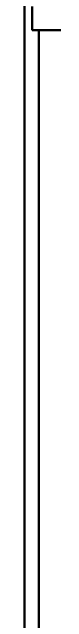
# Model space of a CAD drawing. Header units: inches. Extents: x 0 to 316, y -1 to 150.
# Drawn here: x 246.42 to 247.06, y 93.5 to 106.43 of the extents above; entities that cross this region are included whole.
import ezdxf

# ---------------------------------------------------------------- set-up
doc = ezdxf.new("R2010")
doc.units = ezdxf.units.IN
doc.header["$MEASUREMENT"] = 0
doc.layers.add('2d ConnectionPoints', color=7, linetype='Continuous', lineweight=50)
doc.layers.add('AM_0', color=7, linetype='Continuous', lineweight=50)

# ---------------------------------------------------------------- blocks, each defined once
blk = doc.blocks.new('Rittal TS8 Floor Mount 8018814')
at = {"layer": '2d ConnectionPoints'}
blk.add_point((-0.387, 57.049), dxfattribs=at)
at = {"layer": 'AM_0'}
for p, q in [((-0.689, 82.886), (-0.689, 12.138)), ((-0.525, 57.049), (-0.525, 57.553)), ((-0.525, 57.049), (0.262, 57.049)), ((-0.387, 38.821), (-0.387, 57.049))]:
    blk.add_line(p, q, dxfattribs=at)

msp = doc.modelspace()

# ---------------------------------------------------------------- block references
at = {"linetype": 'Continuous'}
msp.add_blockref('Rittal TS8 Floor Mount 8018814', (247.11024, 49), dxfattribs=at)

doc.saveas('drawing.dxf')
